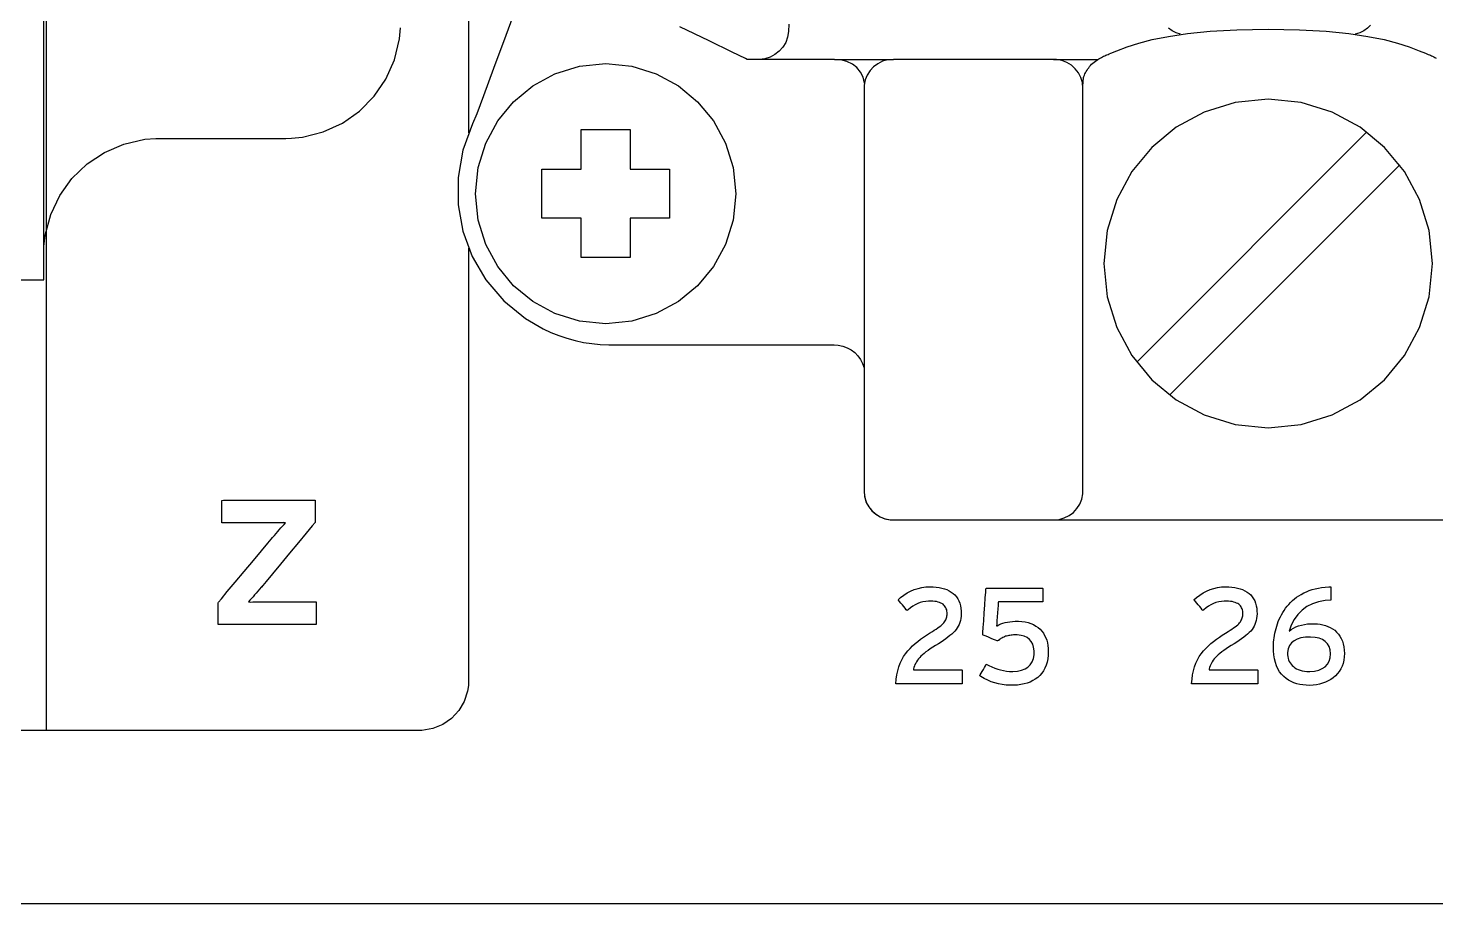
# Model space of a CAD drawing. Extents: x 1 to 47.7, y 0.2 to 33.3.
# Drawn here: x 38.533 to 39.966, y 10.156 to 11.047 of the extents above; entities that cross this region are included whole.
import ezdxf

# ---------------------------------------------------------------- set-up
doc = ezdxf.new("R2010")
doc.units = 0
doc.header["$MEASUREMENT"] = 0
for name, color, linetype in [('1_1__SCREW_TERMINAL_BLOCK_', 7, 'CONTINUOUS'), ('1_2__CONNECTORIZED_RELAY__', 7, 'CONTINUOUS'), ('4_0_____DWG', 7, 'CONTINUOUS')]:
    doc.layers.add(name, color=color, linetype=linetype)

msp = doc.modelspace()

# ---------------------------------------------------------------- linework, layer by layer
at = {"layer": '1_1__SCREW_TERMINAL_BLOCK_'}
for points in [[(38.5487, 10.7912), (38.5487, 11.5711)], [(38.5108, 10.7912), (38.5356, 10.7912), (38.5476, 10.7912), (38.5487, 10.7913), (38.5487, 10.7961), (38.5487, 10.8129), (38.5487, 10.817), (38.5488, 10.8197), (38.549, 10.8253), (38.5503, 10.8365), (38.5559, 10.8577), (38.5651, 10.8771), (38.5775, 10.8944), (38.5928, 10.9091), (38.6105, 10.9209), (38.6303, 10.9294), (38.6517, 10.9342), (38.6629, 10.9351), (38.6668, 10.9351), (38.6673, 10.9351), (38.6751, 10.9351), (38.6901, 10.9351), (38.7098, 10.9351), (38.7538, 10.9351), (38.773, 10.9351), (38.7872, 10.9351), (38.7938, 10.9351), (38.7952, 10.9351), (38.8009, 10.9353), (38.812, 10.9365), (38.8332, 10.9418), (38.8527, 10.9507), (38.8702, 10.9629), (38.8851, 10.978), (38.8971, 10.9955), (38.9058, 11.0152), (38.9109, 11.0365), (38.9119, 11.0477)]]:
    msp.add_lwpolyline(points, dxfattribs=at)
at = {"layer": '1_2__CONNECTORIZED_RELAY__'}
msp.add_lwpolyline([(38.5511, 11.5214), (38.5511, 10.8409)], dxfattribs=at)
msp.add_lwpolyline([(38.7263, 10.4405), (38.7263, 10.4413), (38.7263, 10.4435), (38.7263, 10.4467), (38.7263, 10.4503), (38.7263, 10.4542), (38.7263, 10.4577), (38.7263, 10.4607), (38.7263, 10.4625), (38.7265, 10.4631), (38.7295, 10.4667), (38.7356, 10.4739), (38.7437, 10.4836), (38.7528, 10.4945), (38.7621, 10.5055), (38.7704, 10.5154), (38.7768, 10.5231), (38.7803, 10.5273), (38.7817, 10.5289), (38.7835, 10.531), (38.7852, 10.5331), (38.7869, 10.535), (38.7885, 10.5369), (38.7901, 10.5388), (38.7917, 10.5405), (38.7933, 10.5422), (38.7948, 10.5439), (38.7929, 10.544), (38.7902, 10.544), (38.7875, 10.5439), (38.7847, 10.5439), (38.7817, 10.5438), (38.7787, 10.5438), (38.7756, 10.5438), (38.7723, 10.5438), (38.7695, 10.5438), (38.7676, 10.5438), (38.7635, 10.5438), (38.7578, 10.5438), (38.7512, 10.5438), (38.7444, 10.5438), (38.7382, 10.5438), (38.7333, 10.5438), (38.7304, 10.5438), (38.7299, 10.5439), (38.7299, 10.5454), (38.7299, 10.5481), (38.7299, 10.5517), (38.7299, 10.5556), (38.7299, 10.5595), (38.7299, 10.5629), (38.7299, 10.5655), (38.7299, 10.5668), (38.7317, 10.5669), (38.7395, 10.5669), (38.7518, 10.5669), (38.767, 10.5669), (38.7833, 10.5669), (38.799, 10.5669), (38.8123, 10.5669), (38.8216, 10.5669), (38.825, 10.5669), (38.825, 10.566), (38.825, 10.5639), (38.825, 10.5607), (38.825, 10.5571), (38.825, 10.5533), (38.825, 10.5497), (38.825, 10.5468), (38.825, 10.545), (38.8249, 10.5443), (38.8219, 10.5407), (38.8159, 10.5335), (38.8079, 10.5238), (38.7988, 10.5129), (38.7897, 10.5019), (38.7815, 10.492), (38.7751, 10.4843), (38.7716, 10.4801), (38.7702, 10.4784), (38.7685, 10.4764), (38.7668, 10.4743), (38.7651, 10.4724), (38.7634, 10.4705), (38.7618, 10.4686), (38.7602, 10.4669), (38.7586, 10.4651), (38.757, 10.4635), (38.759, 10.4633), (38.7617, 10.4634), (38.7644, 10.4634), (38.7673, 10.4635), (38.7702, 10.4635), (38.7732, 10.4636), (38.7764, 10.4636), (38.7796, 10.4636), (38.7825, 10.4636), (38.7845, 10.4636), (38.7891, 10.4636), (38.7954, 10.4636), (38.8026, 10.4636), (38.8101, 10.4636), (38.8169, 10.4636), (38.8223, 10.4636), (38.8255, 10.4636), (38.826, 10.4634), (38.826, 10.462), (38.826, 10.4592), (38.826, 10.4557), (38.826, 10.4518), (38.826, 10.4479), (38.826, 10.4445), (38.826, 10.4419), (38.826, 10.4406), (38.8241, 10.4405), (38.816, 10.4405), (38.803, 10.4405), (38.7871, 10.4405), (38.77, 10.4405), (38.7536, 10.4405), (38.7396, 10.4405), (38.7299, 10.4405)], close=True, dxfattribs=at)
at = {"layer": '4_0_____DWG'}
for points in [[(39.0323, 11.076), (39.0191, 11.04), (39.0066, 11.0062), (38.9964, 10.9784), (38.9897, 10.9603), (38.9853, 10.9501), (38.9752, 10.9231), (38.9704, 10.8954), (38.9705, 10.8677), (38.9754, 10.8407), (38.9849, 10.8149), (38.9988, 10.7911), (39.0169, 10.7698), (39.039, 10.7518), (39.0572, 10.7412), (39.065, 10.7376), (39.0731, 10.7345), (39.0813, 10.7317), (39.0896, 10.7295), (39.098, 10.7276), (39.1066, 10.7263), (39.1152, 10.7254), (39.1238, 10.7249), (39.1303, 10.7249), (39.147, 10.7249), (39.1749, 10.7249), (39.2099, 10.7249), (39.2481, 10.7249), (39.2855, 10.7249), (39.3182, 10.7249), (39.3421, 10.7249), (39.3532, 10.7249), (39.3575, 10.7246), (39.3622, 10.7237), (39.3666, 10.7221), (39.3706, 10.7198), (39.3743, 10.7171), (39.3775, 10.7138), (39.3801, 10.7101), (39.3822, 10.706), (39.3837, 10.7015), (39.3837, 10.697), (39.3837, 10.6851), (39.3837, 10.6678), (39.3837, 10.6474), (39.3837, 10.6261), (39.3837, 10.6061), (39.3837, 10.5897), (39.3837, 10.5791), (39.3837, 10.575), (39.3844, 10.5697), (39.386, 10.5647), (39.3885, 10.5602), (39.3917, 10.5562), (39.3956, 10.5528), (39.4001, 10.5501), (39.405, 10.5481), (39.4103, 10.5471), (39.4256, 10.5469), (39.5482, 10.5469), (39.7755, 10.5469), (40.0726, 10.5469)], [(38.9812, 11.0603), (38.9812, 11.0426), (38.9812, 11.026), (38.9812, 11.0107), (38.9812, 10.9968), (38.9812, 10.9842), (38.9812, 10.9731), (38.9812, 10.9635), (38.9812, 10.9555), (38.9812, 10.9491), (38.9812, 10.9445), (38.9812, 10.9417), (38.9812, 10.9408)], [(39.3071, 11.0513), (39.3069, 11.0439), (39.3059, 11.0382), (39.3039, 11.0328), (39.301, 11.028), (39.2973, 11.0238), (39.293, 11.0204), (39.2881, 11.0178), (39.2828, 11.0162), (39.2771, 11.0156), (39.2766, 11.0156), (39.2754, 11.0156), (39.2736, 11.0156), (39.2714, 11.0156), (39.2693, 11.0156), (39.2673, 11.0156), (39.2657, 11.0156), (39.2648, 11.0156), (39.2629, 11.0165), (39.2494, 11.023), (39.226, 11.0344), (39.1962, 11.0488)], [(39.7059, 11.0411), (39.7015, 11.0426), (39.6974, 11.0447), (39.6937, 11.0474)], [(39.8993, 11.0505), (39.896, 11.0473), (39.8923, 11.0446), (39.8882, 11.0425), (39.8837, 11.0411)], [(39.6065, 10.9864), (39.6065, 10.9879), (39.6065, 10.9895), (39.6066, 10.9911), (39.6067, 10.9927), (39.6068, 10.9942), (39.6069, 10.9957), (39.6072, 10.9971), (39.6075, 10.9983), (39.6079, 10.9995), (39.6085, 11.0007), (39.6092, 11.002), (39.6099, 11.0032), (39.6107, 11.0045), (39.6116, 11.0058), (39.6124, 11.007), (39.6132, 11.0083), (39.614, 11.0095), (39.6153, 11.0107), (39.6166, 11.0118), (39.6179, 11.0128), (39.6191, 11.0137), (39.6204, 11.0145), (39.6216, 11.0154), (39.6228, 11.0161), (39.624, 11.0168), (39.6253, 11.0175), (39.6265, 11.0181), (39.6275, 11.0187), (39.6286, 11.0192), (39.6297, 11.0197), (39.6308, 11.0202), (39.632, 11.0207), (39.6333, 11.0213), (39.6348, 11.0219), (39.6411, 11.0244), (39.6514, 11.0282), (39.6632, 11.032), (39.677, 11.0357), (39.6934, 11.039), (39.7128, 11.0419), (39.7359, 11.0442), (39.7631, 11.0457), (39.795, 11.0462), (39.8268, 11.0457), (39.854, 11.0442), (39.8771, 11.0419), (39.8966, 11.039), (39.9129, 11.0357), (39.9268, 11.032), (39.9385, 11.0282), (39.9488, 11.0244), (39.9551, 11.0219), (39.9566, 11.0213), (39.958, 11.0207), (39.9592, 11.0202), (39.9603, 11.0197), (39.9613, 11.0192), (39.9624, 11.0187), (39.9635, 11.0181), (39.9647, 11.0175), (39.9659, 11.0168)], [(39.3842, 10.9914), (39.3829, 10.9974), (39.3802, 11.0027), (39.3765, 11.0072), (39.3718, 11.0108), (39.3663, 11.0134), (39.3602, 11.0151), (39.3535, 11.0156), (39.3493, 11.0156), (39.3384, 11.0156), (39.3234, 11.0156), (39.3072, 11.0156), (39.2922, 11.0156), (39.2813, 11.0156), (39.2771, 11.0156)], [(39.3535, 11.0156), (39.3681, 11.0156)], [(39.3681, 11.0156), (39.4137, 11.0156)], [(39.5765, 11.0156), (39.6221, 11.0156)], [(39.0957, 10.9038), (39.0957, 10.9441), (39.1456, 10.9441), (39.1456, 10.9038), (39.1858, 10.9038), (39.1858, 10.8539), (39.1456, 10.8539), (39.1456, 10.8139), (39.0957, 10.8139), (39.0957, 10.8539), (39.0556, 10.8539), (39.0556, 10.9038), (39.0957, 10.9038)], [(39.6612, 10.7075), (39.8955, 10.9417)], [(39.6946, 10.674), (39.9289, 10.9083)], [(38.5511, 10.8408), (38.5511, 10.3327)], [(38.9812, 10.8235), (38.9812, 10.8231), (38.9812, 10.8219), (38.9812, 10.8173), (38.9812, 10.8099), (38.9812, 10.7998), (38.9812, 10.7875), (38.9812, 10.773), (38.9812, 10.7566), (38.9812, 10.7385), (38.9812, 10.7191), (38.9812, 10.6984), (38.9812, 10.6767), (38.9812, 10.6544), (38.9812, 10.562), (38.9812, 10.5174), (38.9812, 10.4962), (38.9812, 10.4762), (38.9812, 10.4575), (38.9812, 10.4403), (38.9812, 10.425), (38.9812, 10.4116), (38.9812, 10.4005), (38.9812, 10.3919), (38.9812, 10.386), (38.9812, 10.3841), (38.9812, 10.383), (38.9812, 10.3825), (38.9811, 10.3811), (38.981, 10.3782), (38.9801, 10.3726), (38.9767, 10.3621), (38.9712, 10.3528), (38.9639, 10.3449), (38.955, 10.3387), (38.9449, 10.3346), (38.9337, 10.3327), (38.9306, 10.3327), (38.9286, 10.3327), (38.9251, 10.3327), (38.9202, 10.3327), (38.9139, 10.3327), (38.9062, 10.3327), (38.8971, 10.3327), (38.8866, 10.3327), (38.8748, 10.3327), (38.8616, 10.3327), (38.8471, 10.3327), (38.8312, 10.3327), (38.8141, 10.3327), (38.7956, 10.3327), (38.7759, 10.3327), (38.7549, 10.3327), (38.7326, 10.3327), (38.7091, 10.3327), (38.6843, 10.3327), (38.6583, 10.3327), (38.6311, 10.3327), (38.6027, 10.3327), (38.5732, 10.3327), (38.5424, 10.3327), (38.5105, 10.3327)], [(40.0313, 10.1561), (39.9514, 10.1561), (39.8708, 10.1561), (39.7895, 10.1561), (39.7075, 10.1561), (39.6249, 10.1561), (39.5416, 10.1561), (39.4576, 10.1561), (39.3731, 10.1561), (39.2879, 10.1561), (39.2022, 10.1561), (39.1158, 10.1561), (39.0289, 10.1561), (38.9414, 10.1561), (38.8534, 10.1561), (38.6757, 10.1561), (38.496, 10.1561)]]:
    msp.add_lwpolyline(points, dxfattribs=at)
for points in [[(39.2531, 10.8788), (39.2504, 10.8521), (39.2427, 10.8273), (39.2305, 10.8048), (39.2143, 10.7852), (39.1947, 10.769), (39.1722, 10.7568), (39.1474, 10.7491), (39.1207, 10.7464), (39.094, 10.7491), (39.0691, 10.7568), (39.0466, 10.769), (39.027, 10.7852), (39.0108, 10.8048), (38.9986, 10.8273), (38.9909, 10.8521), (38.9882, 10.8788), (38.9909, 10.9055), (38.9986, 10.9304), (39.0108, 10.9529), (39.027, 10.9725), (39.0466, 10.9887), (39.0691, 11.0009), (39.094, 11.0086), (39.1207, 11.0113), (39.1474, 11.0086), (39.1722, 11.0009), (39.1947, 10.9887), (39.2143, 10.9725), (39.2305, 10.9529), (39.2427, 10.9304), (39.2504, 10.9055)], [(39.6065, 10.9864), (39.606, 10.992), (39.6044, 10.9972), (39.6019, 11.0019), (39.5986, 11.0061), (39.5947, 11.0097), (39.59, 11.0125), (39.5849, 11.0145), (39.5794, 11.0155), (39.5749, 11.0156), (39.5631, 11.0156), (39.5425, 11.0156), (39.5164, 11.0156), (39.4879, 11.0156), (39.4602, 11.0156), (39.4365, 11.0156), (39.4199, 11.0156), (39.4137, 11.0156), (39.408, 11.0151), (39.4026, 11.0136), (39.3977, 11.0112), (39.3934, 11.008), (39.3898, 11.0041), (39.3869, 10.9996), (39.3848, 10.9946), (39.3838, 10.9892), (39.3837, 10.9823), (39.3837, 10.9526), (39.3837, 10.9008), (39.3837, 10.835), (39.3837, 10.7632), (39.3837, 10.6934), (39.3837, 10.6336), (39.3837, 10.5918), (39.3837, 10.5761), (39.3842, 10.5706), (39.3857, 10.5654), (39.3882, 10.5606), (39.3915, 10.5564), (39.3955, 10.5529), (39.4001, 10.55), (39.4052, 10.5481), (39.4108, 10.547), (39.4153, 10.5469), (39.4271, 10.5469), (39.4476, 10.5469), (39.4738, 10.5469), (39.5023, 10.5469), (39.53, 10.5469), (39.5537, 10.5469), (39.5703, 10.5469), (39.5765, 10.5469), (39.5822, 10.5474), (39.5875, 10.5489), (39.5924, 10.5513), (39.5967, 10.5545), (39.6004, 10.5584), (39.6033, 10.5629), (39.6053, 10.5679), (39.6064, 10.5733), (39.6065, 10.5802), (39.6065, 10.61), (39.6065, 10.6617), (39.6065, 10.7275), (39.6065, 10.7993), (39.6065, 10.8692), (39.6065, 10.929), (39.6065, 10.9707)], [(39.6276, 10.8077), (39.631, 10.774), (39.6408, 10.7426), (39.6562, 10.7143), (39.6766, 10.6895), (39.7014, 10.6691), (39.7299, 10.6537), (39.7613, 10.644), (39.795, 10.6406), (39.8287, 10.644), (39.8601, 10.6537), (39.8885, 10.6691), (39.9133, 10.6895), (39.9337, 10.7143), (39.9492, 10.7426), (39.9589, 10.774), (39.9623, 10.8077), (39.9589, 10.8414), (39.9492, 10.8728), (39.9337, 10.9013), (39.9133, 10.926), (39.8885, 10.9465), (39.8601, 10.962), (39.8287, 10.9717), (39.795, 10.9751), (39.7613, 10.9717), (39.7299, 10.962), (39.7014, 10.9465), (39.6766, 10.926), (39.6562, 10.9013), (39.6408, 10.8728), (39.631, 10.8414)], [(38.7263, 10.4405), (38.7263, 10.4413), (38.7263, 10.4435), (38.7263, 10.4467), (38.7263, 10.4504), (38.7263, 10.4542), (38.7263, 10.4578), (38.7263, 10.4607), (38.7263, 10.4625), (38.7265, 10.4631), (38.7295, 10.4667), (38.7356, 10.474), (38.7437, 10.4836), (38.7528, 10.4945), (38.7621, 10.5055), (38.7704, 10.5154), (38.7768, 10.5231), (38.7803, 10.5273), (38.7817, 10.529), (38.7835, 10.5311), (38.7852, 10.5331), (38.7869, 10.535), (38.7885, 10.5369), (38.7902, 10.5388), (38.7918, 10.5406), (38.7933, 10.5423), (38.7949, 10.5439), (38.7929, 10.5441), (38.7902, 10.544), (38.7875, 10.5439), (38.7847, 10.5439), (38.7817, 10.5438), (38.7787, 10.5438), (38.7756, 10.5438), (38.7723, 10.5438), (38.7695, 10.5438), (38.7676, 10.5438), (38.7635, 10.5438), (38.7578, 10.5438), (38.7512, 10.5438), (38.7444, 10.5438), (38.7382, 10.5438), (38.7333, 10.5438), (38.7304, 10.5438), (38.7299, 10.5439), (38.7299, 10.5454), (38.7299, 10.5482), (38.7299, 10.5517), (38.7299, 10.5556), (38.7299, 10.5595), (38.7299, 10.5629), (38.7299, 10.5655), (38.7299, 10.5668), (38.7317, 10.5669), (38.7395, 10.5669), (38.7519, 10.5669), (38.767, 10.5669), (38.7833, 10.5669), (38.799, 10.5669), (38.8123, 10.5669), (38.8216, 10.5669), (38.825, 10.5669), (38.825, 10.5661), (38.825, 10.5639), (38.825, 10.5608), (38.825, 10.5571), (38.825, 10.5533), (38.825, 10.5497), (38.825, 10.5468), (38.825, 10.545), (38.8249, 10.5444), (38.8219, 10.5407), (38.8159, 10.5335), (38.8079, 10.5238), (38.7988, 10.5129), (38.7897, 10.5019), (38.7815, 10.492), (38.7751, 10.4843), (38.7716, 10.4801), (38.7703, 10.4785), (38.7685, 10.4764), (38.7668, 10.4744), (38.7651, 10.4724), (38.7634, 10.4705), (38.7618, 10.4687), (38.7602, 10.4669), (38.7586, 10.4652), (38.757, 10.4635), (38.759, 10.4633), (38.7617, 10.4634), (38.7644, 10.4635), (38.7673, 10.4635), (38.7702, 10.4636), (38.7733, 10.4636), (38.7764, 10.4636), (38.7796, 10.4636), (38.7825, 10.4636), (38.7845, 10.4636), (38.7891, 10.4636), (38.7954, 10.4636), (38.8026, 10.4636), (38.8101, 10.4636), (38.8169, 10.4636), (38.8223, 10.4636), (38.8255, 10.4636), (38.826, 10.4635), (38.826, 10.462), (38.826, 10.4592), (38.826, 10.4557), (38.826, 10.4518), (38.826, 10.4479), (38.826, 10.4445), (38.826, 10.4419), (38.826, 10.4406), (38.8241, 10.4405), (38.816, 10.4405), (38.803, 10.4405), (38.7871, 10.4405), (38.77, 10.4405), (38.7536, 10.4405), (38.7397, 10.4405), (38.7299, 10.4405)], [(39.416, 10.3801), (39.4164, 10.3848), (39.4171, 10.3892), (39.4179, 10.3934), (39.419, 10.3973), (39.4204, 10.401), (39.422, 10.4045), (39.4238, 10.4077), (39.4258, 10.4107), (39.4281, 10.4135), (39.4306, 10.4161), (39.4331, 10.4186), (39.4357, 10.421), (39.4385, 10.4233), (39.4413, 10.4255), (39.4443, 10.4276), (39.4473, 10.4297), (39.4504, 10.4316), (39.4532, 10.4332), (39.4552, 10.4345), (39.4571, 10.4357), (39.4588, 10.4369), (39.4603, 10.438), (39.4617, 10.4391), (39.4629, 10.4402), (39.464, 10.4412), (39.4649, 10.4422), (39.4656, 10.4431), (39.4662, 10.4441), (39.4668, 10.4451), (39.4672, 10.4461), (39.4676, 10.4471), (39.4679, 10.4482), (39.4681, 10.4493), (39.4682, 10.4503), (39.4682, 10.4514), (39.4682, 10.4527), (39.4681, 10.454), (39.4678, 10.4552), (39.4674, 10.4563), (39.467, 10.4574), (39.4664, 10.4584), (39.4657, 10.4593), (39.465, 10.4602), (39.4641, 10.461), (39.463, 10.4617), (39.4618, 10.4623), (39.4605, 10.4629), (39.459, 10.4633), (39.4574, 10.4637), (39.4556, 10.464), (39.4537, 10.4642), (39.4516, 10.4643), (39.4492, 10.4643), (39.4464, 10.464), (39.4436, 10.4635), (39.4409, 10.4628), (39.4383, 10.4618), (39.4357, 10.4606), (39.4332, 10.4592), (39.4308, 10.4575), (39.4285, 10.4555), (39.4274, 10.4547), (39.4267, 10.4555), (39.4256, 10.4569), (39.4242, 10.4586), (39.4227, 10.4605), (39.4212, 10.4623), (39.4199, 10.4639), (39.4189, 10.4651), (39.4185, 10.4657), (39.4209, 10.4679), (39.4242, 10.4704), (39.4276, 10.4726), (39.4311, 10.4744), (39.4348, 10.476), (39.4386, 10.4772), (39.4425, 10.4781), (39.4465, 10.4786), (39.4506, 10.4788), (39.4539, 10.4788), (39.4571, 10.4785), (39.4601, 10.4781), (39.4629, 10.4775), (39.4655, 10.4768), (39.468, 10.4759), (39.4703, 10.4748), (39.4725, 10.4735), (39.4744, 10.4721), (39.4762, 10.4705), (39.4778, 10.4686), (39.4791, 10.4666), (39.4802, 10.4645), (39.4811, 10.4621), (39.4818, 10.4596), (39.4823, 10.4569), (39.4826, 10.454), (39.4826, 10.4512), (39.4825, 10.4488), (39.4822, 10.4466), (39.4818, 10.4444), (39.4812, 10.4424), (39.4805, 10.4404), (39.4796, 10.4386), (39.4786, 10.4369), (39.4775, 10.4353), (39.4762, 10.4338), (39.4747, 10.4322), (39.473, 10.4307), (39.4711, 10.4291), (39.4691, 10.4275), (39.4669, 10.4259), (39.4645, 10.4242), (39.462, 10.4226), (39.4593, 10.4209), (39.4564, 10.4191), (39.4537, 10.4174), (39.4511, 10.4157), (39.4488, 10.4141), (39.4467, 10.4125), (39.4448, 10.411), (39.4431, 10.4096), (39.4416, 10.4082), (39.4403, 10.4068), (39.4391, 10.4054), (39.438, 10.404), (39.4371, 10.4026), (39.4363, 10.4012), (39.4355, 10.3997), (39.4349, 10.3982), (39.4343, 10.3967), (39.4339, 10.3952), (39.4339, 10.3942), (39.4368, 10.3942), (39.4424, 10.3942), (39.4498, 10.3942), (39.4582, 10.3942), (39.4666, 10.3942), (39.4741, 10.3942), (39.48, 10.3942), (39.4832, 10.3942), (39.4836, 10.394), (39.4836, 10.393), (39.4836, 10.3913), (39.4836, 10.3891), (39.4836, 10.3867), (39.4836, 10.3844), (39.4836, 10.3823), (39.4836, 10.3808), (39.4836, 10.3801), (39.4821, 10.3801), (39.4764, 10.3801), (39.4676, 10.3801), (39.4568, 10.3801), (39.4453, 10.3801), (39.4343, 10.3801), (39.4249, 10.3801), (39.4185, 10.3801)], [(39.5712, 10.4131), (39.5711, 10.4092), (39.5707, 10.4055), (39.57, 10.4021), (39.569, 10.3989), (39.5678, 10.396), (39.5664, 10.3933), (39.5646, 10.3908), (39.5627, 10.3886), (39.5604, 10.3866), (39.558, 10.3848), (39.5554, 10.3833), (39.5526, 10.3819), (39.5497, 10.3808), (39.5466, 10.3799), (39.5433, 10.3793), (39.5398, 10.3788), (39.5362, 10.3786), (39.5323, 10.3786), (39.5283, 10.3788), (39.5244, 10.3793), (39.5206, 10.38), (39.5168, 10.381), (39.5131, 10.3822), (39.5095, 10.3837), (39.506, 10.3854), (39.5025, 10.3874), (39.5014, 10.3883), (39.502, 10.3893), (39.5028, 10.3908), (39.5039, 10.3927), (39.5051, 10.3947), (39.5062, 10.3967), (39.5072, 10.3984), (39.5079, 10.3996), (39.5081, 10.4002), (39.5108, 10.3987), (39.5137, 10.3973), (39.5167, 10.3961), (39.5197, 10.395), (39.5227, 10.3942), (39.5257, 10.3935), (39.5287, 10.393), (39.5318, 10.3927), (39.5351, 10.3926), (39.5398, 10.393), (39.5439, 10.3939), (39.5475, 10.3952), (39.5505, 10.3971), (39.5529, 10.3995), (39.5548, 10.4023), (39.556, 10.4057), (39.5567, 10.4096), (39.5568, 10.4137), (39.5563, 10.4173), (39.5554, 10.4204), (39.5539, 10.4231), (39.552, 10.4253), (39.5496, 10.4271), (39.5468, 10.4285), (39.5435, 10.4293), (39.5396, 10.4298), (39.5371, 10.4298), (39.5358, 10.4298), (39.5345, 10.4297), (39.5333, 10.4296), (39.5321, 10.4294), (39.531, 10.4292), (39.5299, 10.429), (39.5288, 10.4287), (39.5278, 10.4284), (39.5268, 10.428), (39.5258, 10.4276), (39.5249, 10.4271), (39.5239, 10.4266), (39.523, 10.4261), (39.5221, 10.4255), (39.5213, 10.425), (39.5204, 10.4243), (39.5196, 10.4237), (39.519, 10.4239), (39.5176, 10.4245), (39.5155, 10.4253), (39.513, 10.4263), (39.5105, 10.4274), (39.5081, 10.4284), (39.5061, 10.4292), (39.5049, 10.4297), (39.5045, 10.4299), (39.5047, 10.4323), (39.505, 10.4374), (39.5055, 10.4443), (39.5061, 10.4522), (39.5066, 10.4602), (39.5071, 10.4675), (39.5075, 10.4733), (39.5077, 10.4767), (39.5082, 10.4773), (39.5119, 10.4773), (39.5187, 10.4773), (39.5275, 10.4773), (39.5372, 10.4773), (39.5469, 10.4773), (39.5555, 10.4773), (39.562, 10.4773), (39.5654, 10.4773), (39.5656, 10.477), (39.5656, 10.476), (39.5656, 10.4742), (39.5656, 10.4721), (39.5656, 10.4697), (39.5656, 10.4674), (39.5656, 10.4655), (39.5656, 10.4641), (39.5656, 10.4635), (39.5643, 10.4634), (39.5602, 10.4634), (39.5541, 10.4634), (39.5468, 10.4634), (39.5391, 10.4634), (39.5318, 10.4634), (39.5257, 10.4634), (39.5217, 10.4634), (39.5204, 10.4634), (39.5203, 10.4624), (39.5201, 10.4598), (39.5198, 10.4563), (39.5195, 10.4523), (39.5192, 10.4481), (39.5189, 10.4442), (39.5187, 10.4411), (39.5186, 10.4392), (39.5191, 10.4391), (39.521, 10.4401), (39.523, 10.441), (39.5251, 10.4418), (39.5274, 10.4424), (39.5297, 10.4429), (39.5322, 10.4433), (39.5348, 10.4436), (39.5376, 10.4437), (39.5409, 10.4437), (39.5444, 10.4435), (39.5476, 10.443), (39.5507, 10.4423), (39.5535, 10.4414), (39.5562, 10.4403), (39.5586, 10.4389), (39.5608, 10.4374), (39.5628, 10.4356), (39.5646, 10.4336), (39.5662, 10.4315), (39.5675, 10.4293), (39.5686, 10.4269), (39.5696, 10.4244), (39.5703, 10.4218), (39.5708, 10.419), (39.5711, 10.4161)], [(39.7171, 10.3801), (39.7175, 10.3848), (39.7181, 10.3892), (39.719, 10.3934), (39.7201, 10.3973), (39.7214, 10.401), (39.723, 10.4045), (39.7248, 10.4077), (39.7269, 10.4107), (39.7292, 10.4135), (39.7316, 10.4161), (39.7341, 10.4186), (39.7368, 10.421), (39.7395, 10.4233), (39.7424, 10.4255), (39.7453, 10.4276), (39.7483, 10.4297), (39.7515, 10.4316), (39.7542, 10.4332), (39.7563, 10.4345), (39.7581, 10.4357), (39.7598, 10.4369), (39.7614, 10.438), (39.7628, 10.4391), (39.764, 10.4402), (39.7651, 10.4412), (39.7659, 10.4422), (39.7667, 10.4431), (39.7673, 10.4441), (39.7678, 10.4451), (39.7682, 10.4461), (39.7686, 10.4471), (39.7689, 10.4482), (39.7691, 10.4493), (39.7692, 10.4503), (39.7693, 10.4514), (39.7692, 10.4527), (39.7691, 10.454), (39.7688, 10.4552), (39.7685, 10.4563), (39.768, 10.4574), (39.7675, 10.4584), (39.7668, 10.4593), (39.766, 10.4602), (39.7651, 10.461), (39.764, 10.4617), (39.7628, 10.4623), (39.7615, 10.4629), (39.76, 10.4633), (39.7584, 10.4637), (39.7566, 10.464), (39.7547, 10.4642), (39.7527, 10.4643), (39.7503, 10.4643), (39.7474, 10.464), (39.7447, 10.4635), (39.7419, 10.4628), (39.7393, 10.4618), (39.7368, 10.4606), (39.7343, 10.4592), (39.7319, 10.4575), (39.7295, 10.4555), (39.7284, 10.4547), (39.7278, 10.4555), (39.7267, 10.4569), (39.7253, 10.4586), (39.7237, 10.4605), (39.7223, 10.4623), (39.7209, 10.4639), (39.72, 10.4651), (39.7195, 10.4657), (39.722, 10.4679), (39.7253, 10.4704), (39.7287, 10.4726), (39.7322, 10.4744), (39.7358, 10.476), (39.7396, 10.4772), (39.7435, 10.4781), (39.7475, 10.4786), (39.7517, 10.4788), (39.755, 10.4788), (39.7581, 10.4785), (39.7611, 10.4781), (39.7639, 10.4775), (39.7666, 10.4768), (39.769, 10.4759), (39.7714, 10.4748), (39.7735, 10.4735), (39.7755, 10.4721), (39.7773, 10.4705), (39.7788, 10.4686), (39.7802, 10.4666), (39.7813, 10.4645), (39.7822, 10.4621), (39.7829, 10.4596), (39.7834, 10.4569), (39.7836, 10.454), (39.7837, 10.4512), (39.7835, 10.4488), (39.7832, 10.4466), (39.7828, 10.4444), (39.7822, 10.4424), (39.7815, 10.4404), (39.7807, 10.4386), (39.7797, 10.4369), (39.7786, 10.4353), (39.7772, 10.4338), (39.7757, 10.4322), (39.774, 10.4307), (39.7722, 10.4291), (39.7701, 10.4275), (39.7679, 10.4259), (39.7656, 10.4242), (39.763, 10.4226), (39.7603, 10.4209), (39.7574, 10.4191), (39.7547, 10.4174), (39.7522, 10.4157), (39.7499, 10.4141), (39.7477, 10.4125), (39.7458, 10.411), (39.7441, 10.4096), (39.7426, 10.4082), (39.7413, 10.4068), (39.7401, 10.4054), (39.7391, 10.404), (39.7381, 10.4026), (39.7373, 10.4012), (39.7366, 10.3997), (39.7359, 10.3982), (39.7354, 10.3967), (39.735, 10.3952), (39.735, 10.3942), (39.7379, 10.3942), (39.7435, 10.3942), (39.7509, 10.3942), (39.7592, 10.3942), (39.7676, 10.3942), (39.7752, 10.3942), (39.781, 10.3942), (39.7842, 10.3942), (39.7846, 10.394), (39.7846, 10.393), (39.7846, 10.3913), (39.7846, 10.3891), (39.7846, 10.3867), (39.7846, 10.3844), (39.7846, 10.3823), (39.7846, 10.3808), (39.7846, 10.3801), (39.7831, 10.3801), (39.7774, 10.3801), (39.7686, 10.3801), (39.7578, 10.3801), (39.7464, 10.3801), (39.7353, 10.3801), (39.726, 10.3801), (39.7195, 10.3801)], [(39.8726, 10.4109), (39.8724, 10.4074), (39.8719, 10.404), (39.8712, 10.4009), (39.8702, 10.3979), (39.8689, 10.3952), (39.8674, 10.3927), (39.8656, 10.3904), (39.8636, 10.3882), (39.8613, 10.3863), (39.8588, 10.3845), (39.8561, 10.383), (39.8534, 10.3817), (39.8504, 10.3807), (39.8473, 10.3798), (39.8441, 10.3792), (39.8407, 10.3787), (39.8371, 10.3785), (39.8336, 10.3786), (39.8303, 10.3789), (39.8271, 10.3794), (39.8241, 10.3801), (39.8212, 10.3811), (39.8184, 10.3824), (39.8157, 10.3839), (39.8132, 10.3856), (39.8108, 10.3876), (39.8086, 10.3898), (39.8067, 10.3924), (39.805, 10.3952), (39.8035, 10.3983), (39.8024, 10.4017), (39.8015, 10.4055), (39.8008, 10.4095), (39.8005, 10.4138), (39.8003, 10.4178), (39.8004, 10.4201), (39.8005, 10.4224), (39.8008, 10.4247), (39.8011, 10.427), (39.8014, 10.4293), (39.8019, 10.4317), (39.8024, 10.4341), (39.803, 10.4365), (39.8037, 10.4389), (39.8045, 10.4412), (39.8053, 10.4436), (39.8063, 10.4459), (39.8074, 10.4481), (39.8085, 10.4504), (39.8098, 10.4526), (39.8112, 10.4547), (39.8126, 10.4569), (39.8142, 10.459), (39.816, 10.4609), (39.8178, 10.4629), (39.8198, 10.4647), (39.8218, 10.4664), (39.824, 10.4681), (39.8263, 10.4696), (39.8287, 10.4711), (39.8312, 10.4725), (39.8339, 10.4738), (39.8367, 10.4749), (39.8397, 10.4759), (39.8428, 10.4768), (39.8461, 10.4775), (39.8494, 10.4781), (39.853, 10.4785), (39.8567, 10.4787), (39.8587, 10.4787), (39.8587, 10.4778), (39.8587, 10.4762), (39.8587, 10.474), (39.8587, 10.4717), (39.8587, 10.4694), (39.8587, 10.4674), (39.8587, 10.4659), (39.8587, 10.4652), (39.8531, 10.4647), (39.8463, 10.4634), (39.8401, 10.4614), (39.8345, 10.4586), (39.8296, 10.455), (39.8253, 10.4506), (39.8216, 10.4455), (39.8185, 10.4396), (39.8163, 10.4336), (39.8184, 10.4353), (39.8208, 10.4367), (39.8233, 10.438), (39.826, 10.4391), (39.8289, 10.4399), (39.832, 10.4406), (39.8352, 10.441), (39.8387, 10.4412), (39.8421, 10.4412), (39.8451, 10.4411), (39.8479, 10.4407), (39.8507, 10.4401), (39.8533, 10.4394), (39.8558, 10.4385), (39.8582, 10.4373), (39.8605, 10.436), (39.8627, 10.4345), (39.8647, 10.4327), (39.8665, 10.4307), (39.868, 10.4285), (39.8694, 10.4261), (39.8705, 10.4235), (39.8713, 10.4207), (39.872, 10.4176), (39.8724, 10.4144)], [(39.8583, 10.4106), (39.858, 10.4145), (39.857, 10.4179), (39.8553, 10.4208), (39.8531, 10.4232), (39.8503, 10.4251), (39.8468, 10.4264), (39.8427, 10.4272), (39.838, 10.4276), (39.8329, 10.4274), (39.8284, 10.4267), (39.8245, 10.4256), (39.8213, 10.4239), (39.8187, 10.4217), (39.8168, 10.419), (39.8155, 10.4158), (39.8148, 10.4121), (39.8148, 10.4094), (39.8149, 10.4077), (39.8153, 10.406), (39.8158, 10.4044), (39.8165, 10.4029), (39.8173, 10.4015), (39.8183, 10.4001), (39.8195, 10.3988), (39.8208, 10.3976), (39.8223, 10.3964), (39.8239, 10.3954), (39.8257, 10.3946), (39.8276, 10.3939), (39.8297, 10.3933), (39.8319, 10.3929), (39.8342, 10.3927), (39.8373, 10.3927), (39.8422, 10.3931), (39.8465, 10.394), (39.8501, 10.3955), (39.853, 10.3975), (39.8553, 10.4), (39.857, 10.403), (39.858, 10.4066)]]:
    msp.add_lwpolyline(points, close=True, dxfattribs=at)

doc.saveas('drawing.dxf')
